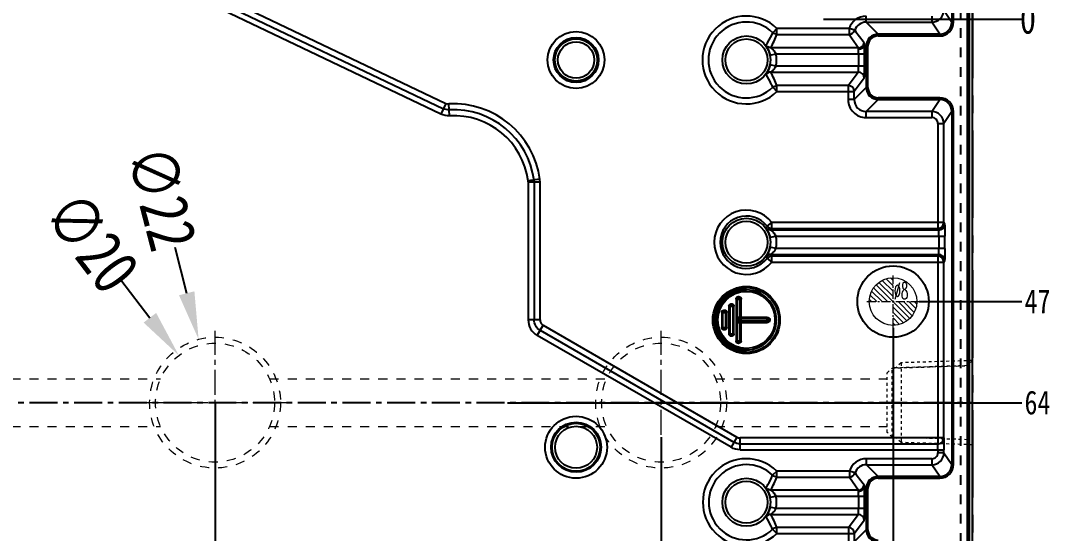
# Model space of a CAD drawing. Header units: millimetres. Extents: x -1265 to 1982, y -12197 to 1934.
# Drawn here: x 116.4 to 288.9, y -4117.1 to -4030.8 of the extents above; entities that cross this region are included whole.
import ezdxf
from ezdxf.enums import TextEntityAlignment as Align

# ---------------------------------------------------------------- set-up
doc = ezdxf.new("R2010")
doc.units = ezdxf.units.MM
doc.header["$LTSCALE"] = 16.335
doc.header["$PDMODE"] = 3
doc.header["$PDSIZE"] = 0.3125
doc.linetypes.add('CENTER', pattern=[0.6, 0.375, -0.075, 0.075, -0.075])
doc.linetypes.add('HIDDEN', pattern=[0.2, 0.1, -0.1])
doc.layers.get('0').update_dxf_attribs({"linetype": 'CONTINUOUS'})
doc.layers.get('Defpoints').update_dxf_attribs({"linetype": 'CONTINUOUS'})
doc.layers.add('cool', color=153, linetype='HIDDEN', lineweight=9)
doc.layers.add('epin', color=13, linetype='CONTINUOUS', lineweight=9)
doc.layers.add('DEFAULT_2', color=8, linetype='HIDDEN')
doc.layers.add('DIM', color=3, linetype='CONTINUOUS')
doc.styles.get("Standard").update_dxf_attribs({"font": 'txt', "width": 0.8})
doc.styles.add('TXT05', font='txt.shx', dxfattribs={"width": 0.5, "bigfont": 'gbcbig.shx'})
doc.dimstyles.new('11', dxfattribs={"dimtxt": 8, "dimasz": 8, "dimexe": 0, "dimexo": 0, "dimgap": 0, "dimtad": 0, "dimdsep": 46, "dimtxsty": 'Standard', "dimcen": 0, "dimclrd": 4, "dimclre": 4, "dimclrt": 6, "dimazin": 0, "dimtp": 0.01, "dimtm": 0.01, "dimtfac": 1, "dimtofl": 0, "dimtmove": 0, "dimatfit": 3, "dimfxl": 0, "dimtolj": 1, "dimarcsym": 0})

# ---------------------------------------------------------------- blocks, each defined once
blk = doc.blocks.new('*D654')
at = {"color": 4, "lineweight": -2}
for p, q in [((276.42, -3837.82), (312.67, -3837.82)), ((312.67, -3845.82), (312.67, -4025.22)), ((312.67, -4215.36), (312.67, -4057.22)), ((276.42, -4223.36), (312.67, -4223.36))]:
    blk.add_line(p, q, dxfattribs=at)
at = {"color": 4}
for points in [[(311.33, -3845.82), (314, -3845.82), (312.67, -3837.82)], [(311.33, -4215.36), (314, -4215.36), (312.67, -4223.36)]]:
    blk.add_solid(points, dxfattribs=at)
at = {"layer": 'Defpoints', "color": 0}
for p in [(276.42, -3837.82), (276.42, -4223.36), (312.67, -4223.36)]:
    blk.add_point(p, dxfattribs=at)
at = {"color": 6, "insert": (312.67, -4041.22), "char_height": 8, "attachment_point": 5, "rotation": 90}
blk.add_mtext('\\A1;385.54', dxfattribs=at)
blk = doc.blocks.new('cool_jt_f12')
at = {"layer": 'cool', "ltscale": 0.3}
for p, q in [((0, 7.0785), (0.856, 6.2225)), ((0, 7.0785), (12, 6.7035)), ((0.856, 6.2225), (0.856, -6.2225)), ((13.5, 5.827375), (0.856, 6.2225)), ((0.856, 6.2225), (13.5, 5.827375)), ((12, 6.7035), (12.856, 5.8475)), ((12, 6.7035), (12, -6.7035)), ((14.327375, 5), (13.5, 5.827375)), ((13.5, -5.827375), (13.5, 5.827375)), ((14.327375, -5), (14.327375, 5)), ((13.5, -5.827375), (14.327375, -5)), ((0.856, -6.2225), (0, -7.0785)), ((0, -7.0785), (12, -6.7035)), ((0.856, -6.2225), (13.5, -5.827375)), ((12, -6.7035), (12.856, -5.8475))]:
    blk.add_line(p, q, dxfattribs=at)
blk = doc.blocks.new('epin_ejp_8')
at = {"layer": 'epin'}
h = blk.add_hatch(dxfattribs=at)
h.set_pattern_fill('_ANSI31', color=123, scale=0.2, angle=90, style=0)
h.set_pattern_definition([(135, (-2636.1445, 786.8366), (-0.4490128, -0.4490128), [])])
h.paths.add_polyline_path([(0, 4, 0.414214), (-4, 0), (0, 0)])
h.paths.add_polyline_path([(4, 0), (0, 0), (0, -4, 0.414214)])
at = {"layer": 'epin', "color": 1, "linetype": 'CENTER', "ltscale": 0.248791}
for p, q in [((0, -4.4), (0, 4.4)), ((-4.4, 0), (4.4, 0))]:
    blk.add_line(p, q, dxfattribs=at)
at = {"layer": 'epin'}
blk.add_circle((0, 0), 4, dxfattribs=at)
at = {"layer": 'epin', "color": 6, "style": 'TXT05', "width": 0.5}
blk.add_text('%%c8', height=2.8, dxfattribs=at).set_placement((1.33, 1.8), align=Align.MIDDLE)
blk = doc.blocks.new('09')
at = {"layer": 'epin'}
blk.add_blockref('epin_ejp_8', (194, 1999.64), dxfattribs=at)
blk = doc.blocks.new('*D720')
at = {"layer": 'Defpoints', "color": 0}
for p in [(69.32, -4030.59), (251.39, -4030.59), (284.75, -4030.59)]:
    blk.add_point(p, dxfattribs=at)
at = {"layer": 'DIM', "color": 4, "lineweight": -2}
blk.add_line((251.39, -4030.59), (284.75, -4030.59), dxfattribs=at)
at = {"layer": 'DIM', "color": 6, "insert": (285.75, -4030.59), "char_height": 5, "attachment_point": 5}
blk.add_mtext('\\A1;0', dxfattribs=at)
blk = doc.blocks.new('*D732')
at = {"layer": 'Defpoints', "color": 0}
for p in [(69.32, -4030.59), (267.47, -4078.1), (284.75, -4078.1)]:
    blk.add_point(p, dxfattribs=at)
at = {"layer": 'DIM', "color": 4, "lineweight": -2}
blk.add_line((267.47, -4078.1), (284.75, -4078.1), dxfattribs=at)
at = {"layer": 'DIM', "color": 6, "insert": (290.62, -4078.1), "char_height": 4, "attachment_point": 5}
blk.add_mtext('\\A1;47.51', dxfattribs=at)
blk = doc.blocks.new('*D733')
at = {"layer": 'Defpoints', "color": 0}
for p in [(69.32, -4030.59), (198.22, -4095.1), (284.75, -4095.1)]:
    blk.add_point(p, dxfattribs=at)
at = {"layer": 'DIM', "color": 4, "lineweight": -2}
blk.add_line((198.22, -4095.1), (284.75, -4095.1), dxfattribs=at)
at = {"layer": 'DIM', "color": 6, "insert": (290.62, -4095.1), "char_height": 4, "attachment_point": 5}
blk.add_mtext('\\A1;64.51', dxfattribs=at)
blk = doc.blocks.new('*D734')
at = {"layer": 'Defpoints', "color": 0}
for p in [(69.32, -4030.59), (219.07, -4127.1), (284.75, -4127.1)]:
    blk.add_point(p, dxfattribs=at)
at = {"layer": 'DIM', "color": 4, "lineweight": -2}
blk.add_line((219.07, -4127.1), (284.75, -4127.1), dxfattribs=at)
at = {"layer": 'DIM', "color": 6, "insert": (290.62, -4127.1), "char_height": 4, "attachment_point": 5}
blk.add_mtext('\\A1;96.51', dxfattribs=at)
blk = doc.blocks.new('*D735')
at = {"layer": 'Defpoints', "color": 0}
for p in [(69.32, -4030.59), (261.99, -4135.1), (284.75, -4135.1)]:
    blk.add_point(p, dxfattribs=at)
at = {"layer": 'DIM', "color": 4, "lineweight": -2}
blk.add_line((261.99, -4135.1), (284.75, -4135.1), dxfattribs=at)
at = {"layer": 'DIM', "color": 6, "insert": (291.42, -4135.1), "char_height": 4, "attachment_point": 5}
blk.add_mtext('\\A1;104.51', dxfattribs=at)
blk = doc.blocks.new('*D736')
at = {"layer": 'Defpoints', "color": 0}
for p in [(69.32, -4030.59), (139.47, -4150.1), (284.75, -4150.1)]:
    blk.add_point(p, dxfattribs=at)
at = {"layer": 'DIM', "color": 4, "lineweight": -2}
blk.add_line((139.47, -4150.1), (284.75, -4150.1), dxfattribs=at)
at = {"layer": 'DIM', "color": 6, "insert": (291.15, -4150.1), "char_height": 4, "attachment_point": 5}
blk.add_mtext('\\A1;119.51', dxfattribs=at)
blk = doc.blocks.new('*D754')
at = {"layer": 'Defpoints', "color": 0}
for p in [(69.32, -4030.59), (135.07, -4152.21), (135.07, -4227.96)]:
    blk.add_point(p, dxfattribs=at)
at = {"layer": 'DIM', "color": 4, "lineweight": -2}
blk.add_line((135.07, -4152.21), (135.07, -4227.96), dxfattribs=at)
at = {"layer": 'DIM', "color": 6, "insert": (135.07, -4234.36), "char_height": 4, "attachment_point": 5, "rotation": 90}
blk.add_mtext('\\A1;65.75', dxfattribs=at)
blk = doc.blocks.new('*D755')
at = {"layer": 'Defpoints', "color": 0}
for p in [(69.32, -4030.59), (149.07, -4095.1), (149.07, -4227.96)]:
    blk.add_point(p, dxfattribs=at)
at = {"layer": 'DIM', "color": 4, "lineweight": -2}
blk.add_line((149.07, -4095.1), (149.07, -4227.96), dxfattribs=at)
at = {"layer": 'DIM', "color": 6, "insert": (149.07, -4234.36), "char_height": 4, "attachment_point": 5, "rotation": 90}
blk.add_mtext('\\A1;79.75', dxfattribs=at)
blk = doc.blocks.new('*D756')
at = {"layer": 'Defpoints', "color": 0}
for p in [(69.32, -4030.59), (263.07, -4082.5), (263.07, -4227.96)]:
    blk.add_point(p, dxfattribs=at)
at = {"layer": 'DIM', "color": 4, "lineweight": -2}
blk.add_line((263.07, -4082.5), (263.07, -4227.96), dxfattribs=at)
at = {"layer": 'DIM', "color": 6, "insert": (263.07, -4235.43), "char_height": 4, "attachment_point": 5, "rotation": 90}
blk.add_mtext('\\A1;193.75', dxfattribs=at)
blk = doc.blocks.new('*D757')
at = {"layer": 'Defpoints', "color": 0}
for p in [(69.32, -4030.59), (224.07, -4100.88), (224.07, -4227.96)]:
    blk.add_point(p, dxfattribs=at)
at = {"layer": 'DIM', "color": 4, "lineweight": -2}
blk.add_line((224.07, -4100.88), (224.07, -4227.96), dxfattribs=at)
at = {"layer": 'DIM', "color": 6, "insert": (224.07, -4235.43), "char_height": 4, "attachment_point": 5, "rotation": 90}
blk.add_mtext('\\A1;154.75', dxfattribs=at)
blk = doc.blocks.new('*D758')
at = {"layer": 'Defpoints', "color": 0}
for p in [(69.32, -4030.59), (219.07, -4127.1), (219.07, -4227.96)]:
    blk.add_point(p, dxfattribs=at)
at = {"layer": 'DIM', "color": 4, "lineweight": -2}
blk.add_line((219.07, -4127.1), (219.07, -4227.96), dxfattribs=at)
at = {"layer": 'DIM', "color": 6, "insert": (219.07, -4235.43), "char_height": 4, "attachment_point": 5, "rotation": 90}
blk.add_mtext('\\A1;149.75', dxfattribs=at)
blk = doc.blocks.new('*D776')
at = {"color": 4, "lineweight": -2}
blk.add_line((133.25, -4074.47), (138.12, -4080.82), dxfattribs=at)
at = {"color": 4}
blk.add_solid([(139.17, -4080.01), (137.06, -4081.63), (142.99, -4087.16)], dxfattribs=at)
at = {"layer": 'Defpoints', "color": 0}
for p in [(142.99, -4087.16), (155.16, -4103.03)]:
    blk.add_point(p, dxfattribs=at)
at = {"color": 6, "insert": (128.38, -4068.12), "char_height": 8, "attachment_point": 5, "rotation": 307.4892}
blk.add_mtext('\\A1;∅20', dxfattribs=at)
blk = doc.blocks.new('*D777')
at = {"color": 4, "lineweight": -2}
blk.add_line((142.3, -4068.96), (144.3, -4076.71), dxfattribs=at)
at = {"color": 4}
blk.add_solid([(145.6, -4076.37), (143.01, -4077.04), (146.31, -4084.45)], dxfattribs=at)
at = {"layer": 'Defpoints', "color": 0}
for p in [(146.31, -4084.45), (151.83, -4105.75)]:
    blk.add_point(p, dxfattribs=at)
at = {"color": 6, "insert": (140.16, -4060.7), "char_height": 8, "attachment_point": 5, "rotation": 284.5319}
blk.add_mtext('\\A1;∅22', dxfattribs=at)

msp = doc.modelspace()

# ---------------------------------------------------------------- linework, layer by layer
at = {"color": 1, "linetype": 'CENTER', "ltscale": 2.398001}
msp.add_line((276.417, -3837.819, 0), (276.417, -4223.364), dxfattribs=at)
at = {"color": 7, "linetype": 'Continuous'}
for p, q in [((275.599, -4158.227), (275.599, -3842.656)), ((275.917, -4158.243), (275.917, -3842.64)), ((276.417, -4158.243), (276.417, -3842.64)), ((272.939, -3889.359), (272.939, -4031.124)), ((273.241, -4031.124), (273.241, -3889.359)), ((145.044, -4025.435), (187.472, -4045.672)), ((145.471, -4024.538), (187.899, -4044.775)), ((187.044, -4046.569), (144.616, -4026.332)), ((271.597, -4029.11), (272.939, -4031.124)), ((258.539, -4031.12), (258.539, -4030.115)), ((258.539, -4031.12), (269.587, -4031.12)), ((258.539, -4031.12), (260.554, -4033.134)), ((269.587, -4030.115), (269.587, -4031.12)), ((270.93, -4033.134), (269.587, -4031.12)), ((273.241, -4031.124), (272.939, -4031.124)), ((243.553, -4032.169), (242.855, -4032.89)), ((255.682, -4032.169), (243.553, -4032.169)), ((243.553, -4033.173), (243.553, -4032.169)), ((256.635, -4032.489), (255.682, -4032.169)), ((255.682, -4032.169), (255.682, -4033.173)), ((243.553, -4033.173), (255.682, -4033.173)), ((255.682, -4033.173), (257.245, -4035.432)), ((270.93, -4033.134), (260.554, -4033.134)), ((260.554, -4033.435), (260.554, -4033.134)), ((260.554, -4033.435), (270.93, -4033.435)), ((270.93, -4033.134), (270.93, -4033.435)), ((242.384, -4036.643), (243.367, -4036.436)), ((257.245, -4035.432), (242.539, -4035.432)), ((243.367, -4036.436), (258.275, -4036.436)), ((257.27, -4036.436), (257.27, -4038.515)), ((258.544, -4035.143), (258.255, -4034.854)), ((258.275, -4038.516), (258.275, -4036.436)), ((258.544, -4035.143), (258.846, -4035.143)), ((258.544, -4035.143), (258.544, -4042.12)), ((258.846, -4042.12), (258.846, -4035.143)), ((243.367, -4038.515), (242.384, -4038.309)), ((242.54, -4039.52), (257.219, -4039.52)), ((258.275, -4038.515), (243.367, -4038.515)), ((255.525, -4041.779), (257.219, -4039.52)), ((258.224, -4040.524), (256.53, -4042.783)), ((242.855, -4042.062), (243.553, -4042.783)), ((255.525, -4041.779), (243.553, -4041.779)), ((243.553, -4042.783), (243.553, -4041.779)), ((243.553, -4042.783), (256.53, -4042.783)), ((255.525, -4041.779), (255.525, -4044.134)), ((256.53, -4044.134), (258.544, -4042.12)), ((256.53, -4044.134), (256.53, -4042.783)), ((258.846, -4042.12), (258.544, -4042.12)), ((187.899, -4044.775), (187.044, -4046.569)), ((188.506, -4046.858), (188.397, -4044.874)), ((256.53, -4044.134), (255.525, -4044.134)), ((260.554, -4044.129), (258.539, -4046.143)), ((270.93, -4043.828), (260.554, -4043.828)), ((260.554, -4044.129), (260.554, -4043.828)), ((260.554, -4044.129), (270.93, -4044.129)), ((269.587, -4046.143), (270.93, -4044.129)), ((270.93, -4043.828), (270.93, -4044.129)), ((269.587, -4046.143), (258.539, -4046.143)), ((258.539, -4047.148), (258.539, -4046.143)), ((269.587, -4046.143), (269.587, -4047.148)), ((272.939, -4046.139), (271.597, -4048.153)), ((272.939, -4046.139), (273.241, -4046.139)), ((272.939, -4046.139), (272.939, -4105.494)), ((273.241, -4105.494), (273.241, -4046.139)), ((258.54, -4047.148), (269.587, -4047.148)), ((270.592, -4048.153), (271.597, -4048.153)), ((270.592, -4048.153), (270.592, -4065.801)), ((271.597, -4064.797), (271.597, -4048.153)), ((203.686, -4057.546), (201.716, -4057.808)), ((201.724, -4057.94), (203.712, -4057.94)), ((201.724, -4057.94), (201.724, -4081.177)), ((202.718, -4057.94), (202.718, -4081.177)), ((203.712, -4081.177), (203.712, -4057.94)), ((241.888, -4065.415), (242.679, -4064.797)), ((242.679, -4065.801), (242.539, -4066.085)), ((271.597, -4064.797), (242.679, -4064.797)), ((242.679, -4065.801), (242.679, -4064.797)), ((242.679, -4065.801), (270.592, -4065.801)), ((270.733, -4066.085), (270.592, -4065.801)), ((271.597, -4064.797), (271.738, -4065.08)), ((242.384, -4067.295), (243.367, -4067.089)), ((270.733, -4066.085), (242.539, -4066.085)), ((243.367, -4067.089), (271.772, -4067.089)), ((270.767, -4067.089), (270.767, -4069.168)), ((271.772, -4069.168), (271.772, -4067.089)), ((243.367, -4069.168), (242.384, -4068.962)), ((271.772, -4069.168), (243.367, -4069.168)), ((241.731, -4070.58), (241.888, -4070.842)), ((241.888, -4070.842), (242.679, -4071.46)), ((242.539, -4070.172), (270.733, -4070.172)), ((242.539, -4070.172), (242.679, -4070.455)), ((270.592, -4070.455), (242.679, -4070.455)), ((242.679, -4071.46), (242.679, -4070.455)), ((270.592, -4070.455), (270.733, -4070.172)), ((270.592, -4070.455), (270.592, -4102.018)), ((242.675, -4071.46), (271.597, -4071.46)), ((271.738, -4071.177), (271.597, -4071.46)), ((271.597, -4101.025), (271.597, -4071.46)), ((236.688, -4077.676), (237.292, -4077.676)), ((236.688, -4077.676), (236.688, -4084.711)), ((236.889, -4084.711), (236.889, -4077.676)), ((237.327, -4077.676), (237.528, -4077.676)), ((237.327, -4077.676), (237.327, -4080.773)), ((237.528, -4080.974), (237.528, -4077.676)), ((235.482, -4078.882), (236.086, -4078.882)), ((235.482, -4078.882), (235.482, -4083.505)), ((235.683, -4083.505), (235.683, -4078.882)), ((236.121, -4078.882), (236.322, -4078.882)), ((236.121, -4078.882), (236.121, -4083.505)), ((236.322, -4083.505), (236.322, -4078.882)), ((203.712, -4081.177), (201.724, -4081.177)), ((234.276, -4079.937), (234.88, -4079.937)), ((234.276, -4079.937), (234.276, -4082.45)), ((234.477, -4082.45), (234.477, -4079.937)), ((234.915, -4079.937), (235.116, -4079.937)), ((234.915, -4079.937), (234.915, -4082.45)), ((235.116, -4082.45), (235.116, -4079.937)), ((237.292, -4080.776), (237.091, -4080.776)), ((237.1, -4081.669), (237.1, -4080.718)), ((241.932, -4080.773), (237.354, -4080.773)), ((237.528, -4084.711), (237.525, -4081.038)), ((237.528, -4080.974), (241.932, -4080.974)), ((241.932, -4081.413), (237.528, -4081.413)), ((241.932, -4080.773), (241.932, -4080.974)), ((241.932, -4081.614), (241.932, -4081.009)), ((203.231, -4083.786), (204.225, -4082.065)), ((203.728, -4082.926), (236.328, -4101.748)), ((204.225, -4082.065), (236.825, -4100.887)), ((234.276, -4082.45), (234.88, -4082.45)), ((235.116, -4082.45), (234.915, -4082.45)), ((237.091, -4081.611), (237.292, -4081.611)), ((237.327, -4081.614), (241.932, -4081.614)), ((237.327, -4081.614), (237.327, -4084.711)), ((235.832, -4102.608), (203.231, -4083.786)), ((235.482, -4083.505), (236.086, -4083.505)), ((236.322, -4083.505), (236.121, -4083.505)), ((236.688, -4084.711), (237.292, -4084.711)), ((237.528, -4084.711), (237.327, -4084.711)), ((236.825, -4100.887), (235.832, -4102.608)), ((271.597, -4101.024), (237.338, -4101.024)), ((237.338, -4103.012), (237.338, -4101.024)), ((237.338, -4102.018), (270.592, -4102.018)), ((237.338, -4103.012), (271.626, -4103.012)), ((270.622, -4103.012), (270.622, -4103.525)), ((271.626, -4103.525), (270.622, -4103.525)), ((271.626, -4103.525), (271.626, -4103.012)), ((271.626, -4103.525), (272.939, -4105.494)), ((269.617, -4104.53), (258.584, -4104.53)), ((258.584, -4105.534), (258.584, -4104.53)), ((258.584, -4105.534), (269.617, -4105.534)), ((258.584, -4105.534), (260.554, -4107.504)), ((269.617, -4104.53), (269.617, -4105.534)), ((270.93, -4107.504), (269.617, -4105.534)), ((273.241, -4105.494), (272.939, -4105.494)), ((243.529, -4106.598), (242.828, -4107.317)), ((255.722, -4106.598), (243.529, -4106.598)), ((243.529, -4107.603), (243.529, -4106.598)), ((256.676, -4106.913), (255.722, -4106.598)), ((255.722, -4106.598), (255.722, -4107.603)), ((243.528, -4107.603), (255.722, -4107.603)), ((255.722, -4107.603), (257.245, -4109.802)), ((270.93, -4107.504), (260.554, -4107.504)), ((260.554, -4107.805), (260.554, -4107.504)), ((260.554, -4107.805), (270.93, -4107.805)), ((270.93, -4107.504), (270.93, -4107.805)), ((257.245, -4109.802), (242.539, -4109.802)), ((258.544, -4109.513), (258.255, -4109.224)), ((258.544, -4109.513), (258.846, -4109.513)), ((258.544, -4109.513), (258.544, -4116.49)), ((258.846, -4116.49), (258.846, -4109.513)), ((242.384, -4111.013), (243.367, -4110.806)), ((243.367, -4110.806), (258.275, -4110.806)), ((257.27, -4110.806), (257.27, -4112.885)), ((258.275, -4112.886), (258.275, -4110.806)), ((243.367, -4112.885), (242.384, -4112.679)), ((242.539, -4113.89), (257.219, -4113.89)), ((258.275, -4112.885), (243.367, -4112.885)), ((255.57, -4116.089), (257.219, -4113.89)), ((258.224, -4114.894), (256.575, -4117.094)), ((242.828, -4116.374), (243.529, -4117.094)), ((255.57, -4116.089), (243.528, -4116.089)), ((243.529, -4117.094), (243.529, -4116.089)), ((243.529, -4117.094), (256.575, -4117.094)), ((255.57, -4116.089), (255.57, -4118.459)), ((256.575, -4118.459), (258.544, -4116.49)), ((256.575, -4118.459), (256.575, -4117.094)), ((258.846, -4116.49), (258.544, -4116.49))]:
    msp.add_line(p, q, dxfattribs=at)
for centre, radius in [((209.772, -4037.476), 4.786), ((209.772, -4037.476), 3.782), ((209.772, -4037.476), 3.552), ((209.772, -4037.476), 3.049), ((238.414, -4037.476), 4.037), ((238.414, -4037.476), 3.535), ((238.414, -4068.128), 4.037), ((238.414, -4068.128), 3.535), ((263.072, -4078.099), 6), ((238.414, -4081.193), 5.646), ((238.414, -4081.193), 5.445), ((238.414, -4081.193), 4.806), ((209.772, -4102.6), 5.212), ((209.772, -4102.6), 4.207), ((209.772, -4102.6), 4.037), ((209.772, -4102.6), 3.535), ((238.414, -4111.846), 4.037), ((238.414, -4111.846), 3.535)]:
    msp.add_circle(centre, radius, dxfattribs=at)
for centre, radius, start, end in [((269.587, -4029.11), 2.01, 270.01308, 359.98692), ((238.414, -4037.476), 7.388, 45.92408, 314.07592), ((238.414, -4037.476), 6.383, 45.93384, 314.06821), ((258.539, -4033.129), 3.014, 89.98878, 161.42428), ((258.538, -4033.128), 2.008, 89.9637, 161.44108), ((270.93, -4031.124), 2.311, 270.00376, 0.01586), ((270.93, -4031.125), 2.009, 269.99612, 0.01806), ((255.675, -4032.168), 1.008, 270.43545, 341.50779), ((378.997, -3939.205), 153.865, 217.32017, 218.29621), ((215.659, -4022.021), 30.04, 333.48544, 338.20897), ((257.244, -4034.426), 1.006, 270.0545, 352.40159), ((260.554, -4035.143), 2.009, 90.00036, 179.99964), ((260.553, -4035.143), 1.708, 89.98821, 180.01179), ((238.414, -4037.476), 5.061, 348.14693, 11.85307), ((215.08, -4053.19), 30.674, 21.83997, 26.46581), ((257.218, -4040.525), 1.006, 0.07079, 89.94448), ((255.525, -4042.784), 1.005, 0.05306, 89.96222), ((260.554, -4042.12), 2.009, 180.00036, 269.99964), ((260.553, -4042.12), 1.708, 179.98821, 270.01179), ((189.196, -4059.468), 14.616, 7.55393, 93.13457), ((258.539, -4044.134), 3.014, 179.98948, 270.01052), ((258.538, -4044.135), 2.008, 179.96413, 270.03587), ((270.93, -4046.139), 2.311, 359.98324, 89.9971), ((270.93, -4046.138), 2.009, 359.98194, 90.00388), ((189.196, -4059.468), 13.623, 7.55393, 93.13457), ((189.196, -4059.468), 12.629, 7.55393, 93.1346), ((269.587, -4048.153), 2.01, 0.01308, 89.98692), ((269.587, -4048.153), 1.005, 359.98912, 89.99997), ((200.719, -4057.94), 1.006, 0.00422, 7.54971), ((200.72, -4057.94), 1.998, 359.99998, 7.55394), ((200.72, -4057.94), 2.992, 359.99999, 7.55393), ((238.414, -4068.128), 5.412, 37.99623, 321.97674), ((238.414, -4068.128), 4.407, 37.99623, 322.00377), ((242.68, -4064.796), 1.006, 218.01783, 269.95376), ((270.592, -4064.796), 1.005, 270.01146, 359.96235), ((270.733, -4065.079), 1.005, 270.02902, 359.94479), ((238.414, -4068.128), 5.061, 348.14693, 11.85307), ((242.68, -4071.461), 1.006, 90.04588, 141.98198), ((270.592, -4071.461), 1.005, 0.03765, 89.98854), ((270.733, -4071.178), 1.005, 0.05521, 89.97098), ((238.414, -4081.193), 5.226, 90, 270), ((238.414, -4081.193), 5.008, 90, 270), ((238.414, -4081.193), 5.042, 270, 90), ((204.737, -4081.177), 3.012, 179.99198, 240.00802), ((237.584, -4081.72), 0.527, 90.01285, 102.18194), ((269.616, -4103.524), 2.01, 270.01308, 359.98692), ((269.617, -4103.525), 1.005, 270.00003, 0.01088), ((238.414, -4111.846), 7.328, 45.73556, 314.26444), ((238.414, -4111.846), 6.323, 45.74484, 314.25717), ((258.584, -4107.543), 3.014, 89.98878, 161.72337), ((258.583, -4107.542), 2.008, 89.96366, 161.74039), ((270.93, -4105.494), 2.311, 270.00376, 0.01586), ((270.93, -4105.495), 2.009, 269.99612, 0.01806), ((255.715, -4106.597), 1.008, 270.40999, 341.79678), ((378.656, -4013.823), 153.444, 217.34952, 218.30262), ((215.84, -4096.475), 29.84, 333.47402, 338.10559), ((257.244, -4108.796), 1.006, 270.05444, 352.40159), ((260.554, -4109.513), 2.009, 90.00036, 179.99964), ((260.553, -4109.513), 1.708, 89.98821, 180.01179), ((238.414, -4111.846), 5.061, 348.14693, 11.85307), ((215.267, -4127.474), 30.468, 21.94232, 26.47837), ((257.218, -4114.895), 1.006, 0.07079, 89.94448), ((255.569, -4117.095), 1.005, 0.05329, 89.96198), ((260.554, -4116.49), 2.009, 180.00036, 269.99964), ((260.553, -4116.49), 1.708, 179.98821, 270.01179)]:
    msp.add_arc(centre, radius, start, end, dxfattribs=at)
for points, knots in [([(241.731, -4035.025), (241.837, -4034.852), (242.243, -4034.158), (242.602, -4033.436), (242.855, -4032.89)], [0, 0, 0, 0, 0.2518004, 1, 1, 1, 1]), ([(258.255, -4034.854), (258.253, -4034.812), (258.25, -4034.742), (258.251, -4034.651), (258.247, -4034.596), (258.247, -4034.566), (258.241, -4034.559)], [0, 0, 0, 0, 0.4195682, 0.7212583, 0.9125701, 1, 1, 1, 1]), ([(241.731, -4035.025), (241.729, -4035.028), (241.735, -4035.043), (241.745, -4035.066), (241.765, -4035.104), (241.806, -4035.179), (241.877, -4035.302), (241.975, -4035.485), (242.086, -4035.715), (242.244, -4036.099), (242.337, -4036.417), (242.384, -4036.643)], [0, 0, 0, 0, 0.0069902, 0.0224819, 0.0466489, 0.0793355, 0.1691689, 0.2888874, 0.4353204, 0.6059254, 1, 1, 1, 1]), ([(242.539, -4035.432), (242.466, -4035.432), (242.16, -4035.392), (241.87, -4035.213), (241.731, -4035.025)], [0, 0, 0, 0, 0.2378358, 1, 1, 1, 1]), ([(242.539, -4035.432), (242.537, -4035.434), (242.548, -4035.446), (242.561, -4035.46), (242.593, -4035.488), (242.649, -4035.538), (242.742, -4035.621), (242.867, -4035.74), (243.004, -4035.885), (243.19, -4036.107), (243.309, -4036.298), (243.367, -4036.436)], [0, 0, 0, 0, 0.0069009, 0.0256379, 0.0556217, 0.0958144, 0.2025143, 0.3371812, 0.4915563, 0.6579147, 1, 1, 1, 1]), ([(257.25, -4035.645), (257.248, -4035.615), (257.246, -4035.565), (257.249, -4035.498), (257.248, -4035.46), (257.25, -4035.435), (257.245, -4035.432)], [0, 0, 0, 0, 0.415801, 0.7214915, 0.916011, 1, 1, 1, 1]), ([(257.25, -4035.645), (257.375, -4035.643), (257.626, -4035.597), (258.046, -4035.399), (258.25, -4035.064), (258.255, -4034.854)], [0, 0, 0, 0, 0.2703465, 0.5438154, 1, 1, 1, 1]), ([(257.27, -4036.436), (257.27, -4036.361), (257.268, -4036.097), (257.263, -4035.833), (257.25, -4035.645)], [0, 0, 0, 0, 0.2848132, 1, 1, 1, 1]), ([(258.275, -4036.436), (258.275, -4036.286), (258.273, -4035.758), (258.267, -4035.23), (258.255, -4034.854)], [0, 0, 0, 0, 0.2852736, 1, 1, 1, 1]), ([(242.384, -4038.309), (242.337, -4038.534), (242.245, -4038.852), (242.086, -4039.236), (241.976, -4039.466), (241.876, -4039.65), (241.801, -4039.784), (241.752, -4039.869), (241.734, -4039.909), (241.729, -4039.923), (241.731, -4039.927)], [0, 0, 0, 0, 0.3931483, 0.5639087, 0.7106412, 0.8304743, 0.9205473, 0.9777302, 0.9930888, 1, 1, 1, 1]), ([(242.855, -4042.062), (242.771, -4041.88), (242.427, -4041.153), (242.046, -4040.443), (241.731, -4039.927)], [0, 0, 0, 0, 0.2484553, 1, 1, 1, 1]), ([(243.367, -4038.515), (243.309, -4038.653), (243.19, -4038.844), (243.004, -4039.067), (242.867, -4039.212), (242.742, -4039.331), (242.649, -4039.414), (242.593, -4039.464), (242.561, -4039.492), (242.548, -4039.506), (242.537, -4039.518), (242.539, -4039.52)], [0, 0, 0, 0, 0.3420853, 0.5084438, 0.6628189, 0.7974857, 0.9041856, 0.9443783, 0.9743621, 0.9930991, 1, 1, 1, 1]), ([(257.219, -4039.52), (257.227, -4039.515), (257.231, -4039.48), (257.242, -4039.423), (257.249, -4039.328), (257.256, -4039.205), (257.262, -4039.056), (257.268, -4038.823), (257.27, -4038.641), (257.27, -4038.515)], [0, 0, 0, 0, 0.0273401, 0.0891717, 0.1833343, 0.3070225, 0.4567324, 0.6265138, 1, 1, 1, 1]), ([(258.224, -4040.524), (258.234, -4040.51), (258.232, -4040.447), (258.248, -4040.331), (258.252, -4040.141), (258.261, -4039.895), (258.267, -4039.597), (258.273, -4039.132), (258.275, -4038.767), (258.275, -4038.516)], [0, 0, 0, 0, 0.0255148, 0.0864227, 0.180939, 0.30537, 0.4553168, 0.6254038, 1, 1, 1, 1]), ([(241.731, -4065.677), (241.729, -4065.681), (241.735, -4065.695), (241.744, -4065.719), (241.765, -4065.757), (241.806, -4065.831), (241.877, -4065.955), (241.975, -4066.138), (242.086, -4066.368), (242.244, -4066.752), (242.337, -4067.07), (242.384, -4067.295)], [0, 0, 0, 0, 0.0070135, 0.0225684, 0.0468103, 0.0795558, 0.1694024, 0.2890608, 0.4354485, 0.6060203, 1, 1, 1, 1]), ([(242.539, -4066.085), (242.466, -4066.084), (242.16, -4066.044), (241.87, -4065.865), (241.731, -4065.677)], [0, 0, 0, 0, 0.2378406, 1, 1, 1, 1]), ([(271.738, -4065.08), (271.746, -4065.095), (271.743, -4065.156), (271.755, -4065.274), (271.757, -4065.463), (271.763, -4065.709), (271.767, -4066.007), (271.771, -4066.473), (271.772, -4066.838), (271.772, -4067.089)], [0, 0, 0, 0, 0.0252839, 0.0861569, 0.1806793, 0.305133, 0.4551075, 0.6252486, 1, 1, 1, 1]), ([(242.539, -4066.085), (242.537, -4066.087), (242.548, -4066.099), (242.561, -4066.113), (242.593, -4066.14), (242.649, -4066.191), (242.742, -4066.273), (242.867, -4066.393), (243.004, -4066.537), (243.19, -4066.76), (243.309, -4066.951), (243.367, -4067.089)], [0, 0, 0, 0, 0.0069009, 0.025638, 0.0556218, 0.0958145, 0.2025144, 0.3371814, 0.4915565, 0.6579149, 1, 1, 1, 1]), ([(270.767, -4067.089), (270.767, -4066.963), (270.766, -4066.781), (270.762, -4066.548), (270.758, -4066.399), (270.753, -4066.277), (270.749, -4066.181), (270.74, -4066.124), (270.74, -4066.091), (270.733, -4066.085)], [0, 0, 0, 0, 0.3741483, 0.5442093, 0.6941328, 0.8179354, 0.9120662, 0.973622, 1, 1, 1, 1]), ([(242.384, -4068.962), (242.337, -4069.186), (242.245, -4069.504), (242.086, -4069.888), (241.975, -4070.118), (241.877, -4070.302), (241.806, -4070.425), (241.765, -4070.5), (241.744, -4070.538), (241.734, -4070.562), (241.729, -4070.576), (241.731, -4070.58)], [0, 0, 0, 0, 0.393029, 0.5637375, 0.710421, 0.8302245, 0.9202461, 0.9531212, 0.9774435, 0.9929876, 1, 1, 1, 1]), ([(243.367, -4069.168), (243.309, -4069.306), (243.19, -4069.497), (243.004, -4069.72), (242.867, -4069.864), (242.742, -4069.983), (242.649, -4070.066), (242.593, -4070.116), (242.561, -4070.144), (242.548, -4070.158), (242.537, -4070.17), (242.539, -4070.172)], [0, 0, 0, 0, 0.3420851, 0.5084435, 0.6628186, 0.7974856, 0.9041855, 0.9443782, 0.974362, 0.9930991, 1, 1, 1, 1]), ([(270.733, -4070.172), (270.74, -4070.166), (270.74, -4070.133), (270.749, -4070.075), (270.753, -4069.98), (270.758, -4069.857), (270.762, -4069.708), (270.766, -4069.476), (270.767, -4069.293), (270.767, -4069.168)], [0, 0, 0, 0, 0.026378, 0.0879338, 0.1820646, 0.3058672, 0.4557907, 0.6258517, 1, 1, 1, 1]), ([(271.772, -4069.168), (271.772, -4069.419), (271.771, -4069.784), (271.767, -4070.249), (271.763, -4070.547), (271.757, -4070.794), (271.755, -4070.983), (271.743, -4071.101), (271.746, -4071.162), (271.738, -4071.177)], [0, 0, 0, 0, 0.3747513, 0.5448924, 0.6948669, 0.8193207, 0.913843, 0.974716, 1, 1, 1, 1]), ([(242.539, -4070.172), (242.466, -4070.172), (242.16, -4070.213), (241.87, -4070.392), (241.731, -4070.58)], [0, 0, 0, 0, 0.2378358, 1, 1, 1, 1]), ([(236.688, -4077.676), (236.688, -4077.585), (236.752, -4077.396), (237, -4077.237), (237.292, -4077.263), (237.437, -4077.399), (237.479, -4077.48)], [0, 0, 0, 0, 0.2502823, 0.5003278, 0.7502225, 1, 1, 1, 1]), ([(236.888, -4077.676), (236.888, -4077.62), (236.942, -4077.509), (237.108, -4077.43), (237.274, -4077.509), (237.328, -4077.62), (237.328, -4077.676)], [0, 0, 0, 0, 0.2519323, 0.5000017, 0.7480723, 1, 1, 1, 1]), ([(234.276, -4079.937), (234.276, -4079.846), (234.34, -4079.657), (234.588, -4079.499), (234.88, -4079.524), (235.025, -4079.66), (235.067, -4079.741)], [0, 0, 0, 0, 0.2502823, 0.5003278, 0.7502225, 1, 1, 1, 1]), ([(235.482, -4078.882), (235.482, -4078.791), (235.546, -4078.602), (235.794, -4078.443), (236.086, -4078.469), (236.231, -4078.605), (236.273, -4078.686)], [0, 0, 0, 0, 0.2502816, 0.5003281, 0.7502234, 1, 1, 1, 1]), ([(235.682, -4078.882), (235.682, -4078.826), (235.736, -4078.715), (235.902, -4078.636), (236.068, -4078.715), (236.122, -4078.826), (236.122, -4078.882)], [0, 0, 0, 0, 0.2519277, 0.4999983, 0.7480677, 1, 1, 1, 1]), ([(203.728, -4082.926), (203.426, -4082.752), (202.916, -4082.228), (202.718, -4081.524), (202.718, -4081.177)], [0, 0, 0, 0, 0.5000024, 1, 1, 1, 1]), ([(203.712, -4081.177), (203.712, -4081.353), (203.812, -4081.711), (204.071, -4081.977), (204.225, -4082.065)], [0, 0, 0, 0, 0.5000045, 1, 1, 1, 1]), ([(234.476, -4079.937), (234.476, -4079.851), (234.581, -4079.712), (234.768, -4079.715), (234.843, -4079.774), (234.871, -4079.81)], [0, 0, 0, 0, 0.493631, 0.7414332, 1, 1, 1, 1]), ([(237.584, -4081.193), (237.504, -4081.193), (237.342, -4081.159), (237.221, -4081.043), (237.178, -4080.976)], [0, 0, 0, 0, 0.5016441, 1, 1, 1, 1]), ([(237.528, -4081.414), (237.476, -4081.414), (237.371, -4081.458), (237.327, -4081.563), (237.327, -4081.614)], [0, 0, 0, 0, 0.5075569, 1, 1, 1, 1]), ([(237.328, -4080.773), (237.328, -4080.825), (237.373, -4080.93), (237.478, -4080.974), (237.528, -4080.974)], [0, 0, 0, 0, 0.5075569, 1, 1, 1, 1]), ([(241.932, -4080.773), (242.023, -4080.773), (242.212, -4080.837), (242.37, -4081.085), (242.345, -4081.378), (242.209, -4081.523), (242.128, -4081.565)], [0, 0, 0, 0, 0.2502823, 0.5003278, 0.7502225, 1, 1, 1, 1]), ([(241.932, -4080.973), (241.988, -4080.973), (242.099, -4081.027), (242.178, -4081.193), (242.099, -4081.36), (241.988, -4081.414), (241.932, -4081.414)], [0, 0, 0, 0, 0.2519323, 0.5000017, 0.7480723, 1, 1, 1, 1]), ([(234.827, -4082.848), (234.736, -4082.879), (234.525, -4082.873), (234.369, -4082.731), (234.324, -4082.646)], [0, 0, 0, 0, 0.5000629, 1, 1, 1, 1]), ([(234.871, -4082.576), (234.843, -4082.613), (234.768, -4082.672), (234.581, -4082.674), (234.476, -4082.536), (234.476, -4082.45)], [0, 0, 0, 0, 0.2585668, 0.506369, 1, 1, 1, 1]), ([(235.116, -4082.45), (235.116, -4082.536), (235.06, -4082.713), (234.909, -4082.821), (234.827, -4082.848)], [0, 0, 0, 0, 0.5003595, 1, 1, 1, 1]), ([(236.033, -4083.904), (235.942, -4083.934), (235.731, -4083.928), (235.575, -4083.786), (235.53, -4083.701)], [0, 0, 0, 0, 0.5000629, 1, 1, 1, 1]), ([(236.122, -4083.505), (236.122, -4083.561), (236.068, -4083.672), (235.902, -4083.751), (235.736, -4083.672), (235.682, -4083.561), (235.682, -4083.505)], [0, 0, 0, 0, 0.2519277, 0.4999983, 0.7480677, 1, 1, 1, 1]), ([(236.322, -4083.505), (236.322, -4083.591), (236.266, -4083.769), (236.115, -4083.877), (236.033, -4083.904)], [0, 0, 0, 0, 0.5003595, 1, 1, 1, 1]), ([(237.528, -4084.711), (237.528, -4084.802), (237.464, -4084.991), (237.216, -4085.149), (236.923, -4085.124), (236.779, -4084.988), (236.736, -4084.907)], [0, 0, 0, 0, 0.2502816, 0.5003281, 0.7502234, 1, 1, 1, 1]), ([(237.328, -4084.711), (237.328, -4084.767), (237.274, -4084.878), (237.108, -4084.957), (236.942, -4084.878), (236.888, -4084.767), (236.888, -4084.711)], [0, 0, 0, 0, 0.2519277, 0.4999983, 0.7480677, 1, 1, 1, 1]), ([(270.592, -4102.018), (270.848, -4102.017), (271.378, -4101.807), (271.596, -4101.278), (271.597, -4101.024)], [0, 0, 0, 0, 0.5019781, 1, 1, 1, 1]), ([(270.622, -4103.012), (270.622, -4102.895), (270.62, -4102.677), (270.616, -4102.384), (270.605, -4102.17), (270.6, -4102.056), (270.592, -4102.018)], [0, 0, 0, 0, 0.3512545, 0.6589058, 0.8836811, 1, 1, 1, 1]), ([(271.597, -4101.025), (271.605, -4101.1), (271.61, -4101.327), (271.621, -4101.756), (271.625, -4102.342), (271.626, -4102.779), (271.626, -4103.012)], [0, 0, 0, 0, 0.1152373, 0.3407238, 0.6484122, 1, 1, 1, 1]), ([(241.731, -4109.395), (241.834, -4109.226), (242.23, -4108.55), (242.581, -4107.849), (242.828, -4107.317)], [0, 0, 0, 0, 0.2517631, 1, 1, 1, 1]), ([(258.255, -4109.224), (258.253, -4109.182), (258.25, -4109.112), (258.251, -4109.021), (258.247, -4108.966), (258.247, -4108.936), (258.241, -4108.929)], [0, 0, 0, 0, 0.4195682, 0.7212583, 0.9125701, 1, 1, 1, 1]), ([(241.731, -4109.395), (241.729, -4109.398), (241.735, -4109.413), (241.745, -4109.436), (241.765, -4109.474), (241.806, -4109.549), (241.877, -4109.672), (241.975, -4109.855), (242.086, -4110.085), (242.244, -4110.469), (242.337, -4110.787), (242.384, -4111.013)], [0, 0, 0, 0, 0.0069918, 0.0224876, 0.0466596, 0.0793502, 0.1691845, 0.2888989, 0.4353285, 0.6059313, 1, 1, 1, 1]), ([(242.539, -4109.802), (242.466, -4109.802), (242.16, -4109.762), (241.87, -4109.583), (241.731, -4109.395)], [0, 0, 0, 0, 0.2378358, 1, 1, 1, 1]), ([(242.539, -4109.802), (242.537, -4109.804), (242.548, -4109.816), (242.561, -4109.83), (242.593, -4109.858), (242.649, -4109.908), (242.742, -4109.991), (242.867, -4110.11), (243.004, -4110.255), (243.19, -4110.477), (243.309, -4110.668), (243.367, -4110.806)], [0, 0, 0, 0, 0.0069009, 0.0256379, 0.0556217, 0.0958144, 0.2025143, 0.3371812, 0.4915563, 0.6579147, 1, 1, 1, 1]), ([(257.25, -4110.015), (257.248, -4109.985), (257.246, -4109.935), (257.249, -4109.868), (257.248, -4109.83), (257.25, -4109.805), (257.245, -4109.802)], [0, 0, 0, 0, 0.415801, 0.7214915, 0.916011, 1, 1, 1, 1]), ([(257.25, -4110.015), (257.375, -4110.013), (257.626, -4109.967), (258.046, -4109.769), (258.25, -4109.434), (258.255, -4109.224)], [0, 0, 0, 0, 0.2703465, 0.5438154, 1, 1, 1, 1]), ([(257.27, -4110.806), (257.27, -4110.731), (257.268, -4110.467), (257.263, -4110.203), (257.25, -4110.015)], [0, 0, 0, 0, 0.2848132, 1, 1, 1, 1]), ([(258.275, -4110.806), (258.275, -4110.656), (258.273, -4110.128), (258.267, -4109.6), (258.255, -4109.224)], [0, 0, 0, 0, 0.2852736, 1, 1, 1, 1]), ([(242.384, -4112.679), (242.337, -4112.904), (242.245, -4113.222), (242.086, -4113.606), (241.976, -4113.836), (241.876, -4114.02), (241.801, -4114.154), (241.752, -4114.239), (241.734, -4114.279), (241.729, -4114.293), (241.731, -4114.297)], [0, 0, 0, 0, 0.3931409, 0.5638981, 0.7106275, 0.8304587, 0.9205285, 0.977712, 0.9930824, 1, 1, 1, 1]), ([(243.367, -4112.885), (243.309, -4113.023), (243.19, -4113.214), (243.004, -4113.437), (242.867, -4113.582), (242.742, -4113.701), (242.649, -4113.784), (242.593, -4113.834), (242.561, -4113.862), (242.548, -4113.876), (242.537, -4113.888), (242.539, -4113.89)], [0, 0, 0, 0, 0.3420853, 0.5084438, 0.6628189, 0.7974857, 0.9041856, 0.9443783, 0.9743621, 0.9930991, 1, 1, 1, 1]), ([(257.219, -4113.89), (257.227, -4113.885), (257.231, -4113.85), (257.242, -4113.793), (257.249, -4113.698), (257.256, -4113.575), (257.262, -4113.426), (257.268, -4113.193), (257.27, -4113.011), (257.27, -4112.885)], [0, 0, 0, 0, 0.0273401, 0.0891717, 0.1833343, 0.3070225, 0.4567324, 0.6265138, 1, 1, 1, 1]), ([(258.224, -4114.894), (258.234, -4114.88), (258.232, -4114.817), (258.248, -4114.701), (258.252, -4114.511), (258.261, -4114.265), (258.267, -4113.967), (258.273, -4113.502), (258.275, -4113.137), (258.275, -4112.886)], [0, 0, 0, 0, 0.0255148, 0.0864227, 0.180939, 0.30537, 0.4553168, 0.6254038, 1, 1, 1, 1]), ([(242.828, -4116.374), (242.746, -4116.198), (242.409, -4115.491), (242.038, -4114.799), (241.731, -4114.297)], [0, 0, 0, 0, 0.2484822, 1, 1, 1, 1])]:
    msp.add_open_spline(points, degree=3, knots=knots, dxfattribs=at)
for points in [[(243.553, -4033.173), (243.302, -4033.173), (243.035, -4033.065), (242.855, -4032.89)], [(242.54, -4039.52), (242.238, -4039.52), (241.911, -4039.685), (241.731, -4039.927)], [(242.855, -4042.062), (243.035, -4041.887), (243.302, -4041.779), (243.553, -4041.779)], [(187.899, -4044.775), (188.052, -4044.848), (188.228, -4044.883), (188.397, -4044.874)], [(188.506, -4046.858), (188.01, -4046.885), (187.492, -4046.783), (187.044, -4046.569)], [(188.451, -4045.866), (188.119, -4045.884), (187.772, -4045.815), (187.472, -4045.672)], [(241.888, -4065.415), (241.835, -4065.502), (241.783, -4065.59), (241.731, -4065.677)], [(237.479, -4077.48), (237.511, -4077.54), (237.528, -4077.609), (237.528, -4077.676)], [(236.273, -4078.686), (236.305, -4078.746), (236.322, -4078.815), (236.322, -4078.882)], [(234.871, -4079.81), (234.898, -4079.846), (234.916, -4079.892), (234.916, -4079.937)], [(235.067, -4079.741), (235.099, -4079.801), (235.116, -4079.87), (235.116, -4079.937)], [(237.116, -4080.836), (237.106, -4080.798), (237.1, -4080.758), (237.1, -4080.718)], [(237.1, -4081.669), (237.1, -4081.514), (237.193, -4081.345), (237.325, -4081.264)], [(237.178, -4080.976), (237.151, -4080.933), (237.13, -4080.886), (237.116, -4080.836)], [(237.325, -4081.264), (237.37, -4081.236), (237.421, -4081.216), (237.473, -4081.205)], [(234.324, -4082.646), (234.293, -4082.586), (234.276, -4082.517), (234.276, -4082.45)], [(234.916, -4082.45), (234.916, -4082.495), (234.898, -4082.541), (234.871, -4082.576)], [(242.128, -4081.565), (242.068, -4081.596), (241.999, -4081.614), (241.932, -4081.614)], [(235.53, -4083.701), (235.499, -4083.641), (235.482, -4083.572), (235.482, -4083.505)], [(236.736, -4084.907), (236.705, -4084.847), (236.688, -4084.778), (236.688, -4084.711)], [(237.338, -4102.018), (236.99, -4102.018), (236.63, -4101.922), (236.328, -4101.748)], [(236.825, -4100.887), (236.979, -4100.976), (237.161, -4101.024), (237.338, -4101.024)], [(237.338, -4103.012), (236.818, -4103.012), (236.282, -4102.868), (235.832, -4102.608)], [(243.529, -4107.603), (243.277, -4107.603), (243.009, -4107.493), (242.828, -4107.317)], [(242.539, -4113.89), (242.238, -4113.89), (241.911, -4114.055), (241.731, -4114.297)], [(242.828, -4116.374), (243.009, -4116.198), (243.277, -4116.089), (243.529, -4116.089)]]:
    msp.add_open_spline(points, degree=3, dxfattribs=at)
at = {"layer": 'cool', "color": 1, "linetype": 'CENTER', "ltscale": 0.684175}
for p, q in [((149.072, -4107.199), (149.072, -4082.999)), ((224.072, -4107.199), (224.072, -4082.999)), ((136.972, -4095.099), (161.172, -4095.099)), ((211.972, -4095.099), (236.172, -4095.099))]:
    msp.add_line(p, q, dxfattribs=at)
at = {"layer": 'cool', "ltscale": 0.932966}
for p, q in [((78.237, -4091.099), (139.907, -4091.099)), ((158.237, -4091.099), (214.907, -4091.099)), ((233.237, -4091.099), (262.089, -4091.099)), ((78.237, -4099.099), (139.907, -4099.099)), ((158.237, -4099.099), (214.907, -4099.099)), ((233.237, -4099.099), (262.089, -4099.099))]:
    msp.add_line(p, q, dxfattribs=at)
for centre, radius in [((149.072, -4095.099), 11), ((224.072, -4095.099), 11), ((149.072, -4095.099), 10), ((224.072, -4095.099), 10)]:
    msp.add_circle(centre, radius, dxfattribs=at)
at = {"layer": 'DEFAULT_2', "color": 8, "linetype": 'HIDDEN'}
msp.add_line((274.417, -3842.64), (274.417, -4158.243), dxfattribs=at)
at = {"layer": 'DEFAULT_2', "color": 1, "linetype": 'CENTER', "ltscale": 0.767143}
msp.add_line((-137.768, -4095.099), (276.417, -4095.099), dxfattribs=at)

# ---------------------------------------------------------------- block references
msp.add_blockref('09', (69.072, -6077.738))
at = {"layer": 'cool', "ltscale": 0.932966, "xscale": -1}
msp.add_blockref('cool_jt_f12', (276.417, -4095.099), dxfattribs=at)

# ---------------------------------------------------------------- dimensions: what is measured, and where the dimension line sits
dim = msp.add_linear_dim(base=(312.6669, -4223.3639), p1=(276.4168, -3837.8192), p2=(276.4168, -4223.3639), angle=90, dimstyle='11', override={"dimfxl": 1.25, "dimarcsym": 1})
dim.commit()
dim.dimension.update_dxf_attribs({"geometry": '*D654', "text_midpoint": (312.6669, -4041.2233), "dimtype": 160})
for p1, p2, picture, middle in [((151.832, -4105.747), (146.312, -4084.451), '*D777', (140.156, -4060.702)), ((155.158, -4103.034), (142.986, -4087.164), '*D776', (128.379, -4068.121))]:
    dim = msp.add_diameter_dim_2p(p1=p1, p2=p2, dimstyle='11', override={"dimfxl": 1.25, "dimarcsym": 1})
    dim.commit()
    dim.dimension.update_dxf_attribs({"geometry": picture, "text_midpoint": middle})
at = {"layer": 'DIM'}
for feature_location, offset, dtype, origin, override, picture, middle in [((251.386364974, -4030.591517514), (33.365574575, 0), 0, (69.324435306, -4030.591517514), {"dimtxt": 5, "dimasz": 2, "dimfxl": 1.25, "dimarcsym": 1}, '*D720', (285.751939549, -4030.591517514)), ((267.472, -4078.099), (17.28, 0), 0, (69.324, -4030.592), {"dimtxt": 4, "dimasz": 2, "dimfxl": 1.25, "dimarcsym": 1}, '*D732', (290.619, -4078.099)), ((198.22, -4095.099), (86.532, 0), 0, (69.324, -4030.592), {"dimtxt": 4, "dimasz": 2, "dimfxl": 1.25, "dimarcsym": 1}, '*D733', (290.619, -4095.099)), ((219.072, -4127.099), (65.68, 0), 0, (69.324, -4030.592), {"dimtxt": 4, "dimasz": 2, "dimfxl": 1.25, "dimarcsym": 1}, '*D734', (290.619, -4127.099)), ((261.992, -4135.099), (22.76, 0), 0, (69.324, -4030.592), {"dimtxt": 4, "dimasz": 2, "dimfxl": 1.25, "dimarcsym": 1}, '*D735', (291.419, -4135.099)), ((139.472, -4150.099), (145.28, 0), 0, (69.324, -4030.592), {"dimtxt": 4, "dimasz": 2, "dimfxl": 1.25, "dimarcsym": 1}, '*D736', (291.152, -4150.099)), ((135.072, -4152.209), (0, -75.751), 1, (69.324, -4030.592), {"dimtxt": 4, "dimasz": 2, "dimfxl": 1.25, "dimarcsym": 1}, '*D754', (135.072, -4234.36)), ((149.072, -4095.099), (0, -132.861), 1, (69.324, -4030.592), {"dimtxt": 4, "dimasz": 2, "dimfxl": 1.25, "dimarcsym": 1}, '*D755', (149.072, -4234.36)), ((263.072, -4082.499), (0, -145.461), 1, (69.324, -4030.592), {"dimtxt": 4, "dimasz": 2, "dimfxl": 1.25, "dimarcsym": 1}, '*D756', (263.072, -4235.426)), ((224.072, -4100.882), (0, -127.077), 1, (69.324, -4030.592), {"dimtxt": 4, "dimasz": 2, "dimfxl": 1.25, "dimarcsym": 1}, '*D757', (224.072, -4235.426)), ((219.072, -4127.099), (0, -100.861), 1, (69.324, -4030.592), {"dimtxt": 4, "dimasz": 2, "dimfxl": 1.25, "dimarcsym": 1}, '*D758', (219.072, -4235.426))]:
    dim = msp.add_ordinate_dim(feature_location=feature_location, offset=offset, dtype=dtype, origin=origin, dimstyle='11', override=override, dxfattribs=at)
    dim.commit()
    dim.dimension.update_dxf_attribs({"geometry": picture, "text_midpoint": middle})

doc.saveas('drawing.dxf')
